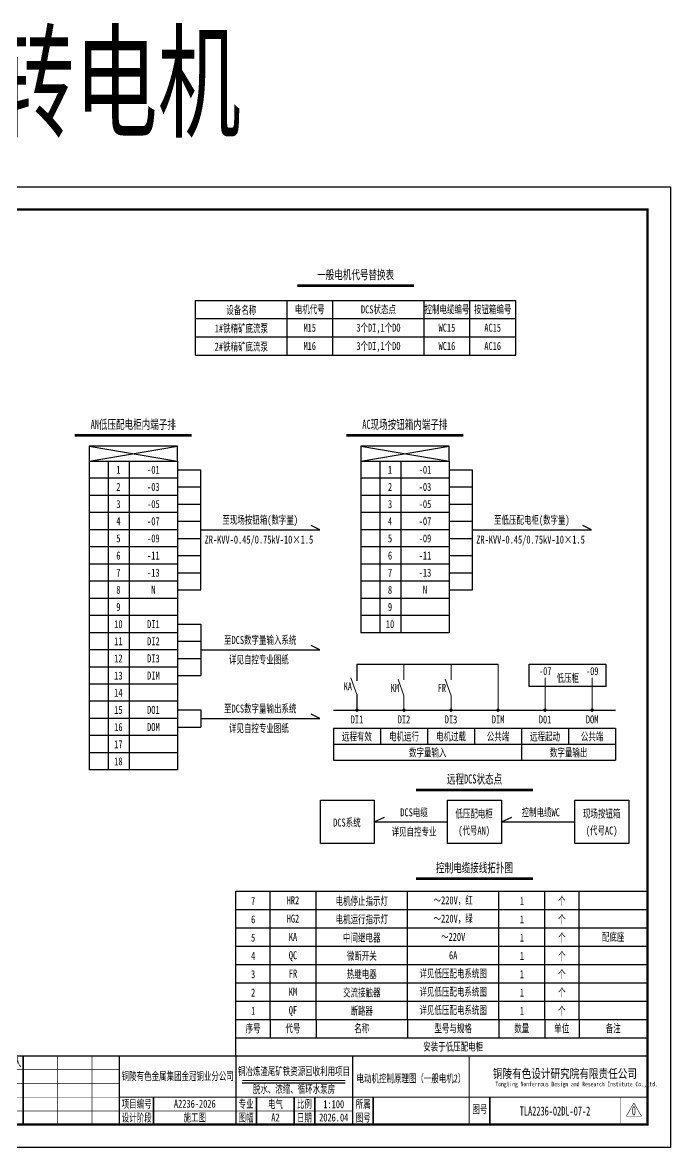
# Model space of a CAD drawing. Header units: millimetres. Extents: x 401220 to 2750366, y -101310 to 943175.
# Drawn here: x 1141597 to 1169932, y -44391 to 4789 of the extents above; entities that cross this region are included whole.
import ezdxf
from ezdxf.enums import TextEntityAlignment as Align

# ---------------------------------------------------------------- set-up
doc = ezdxf.new("R2010")
doc.units = ezdxf.units.MM
doc.linetypes.add('常规', pattern=[20, 10, 0, 10])
doc.layers.add('CAXA0层', color=7, linetype='Continuous', lineweight=25)
doc.layers.add('SW', color=8, linetype='Continuous', lineweight=20)
for name, color, linetype in [('TEXT', 4, 'Continuous'), ('动力平面导线层', 3, '常规'), ('动力平面设备层', 1, 'Continuous'), ('图框', 7, 'Continuous'), ('标注-照明', 7, 'Continuous'), ('照明平面导线层', 3, 'Continuous'), ('照明平面设备层', 1, 'Continuous')]:
    doc.layers.add(name, color=color, linetype=linetype)
doc.styles.add('HZ', font='simsun.ttf', dxfattribs={"width": 0.75})
doc.styles.add('标准', font='NSimSun.ttf', dxfattribs={"width": 0.667})

# ---------------------------------------------------------------- blocks, each defined once
blk = doc.blocks.new('3')
at = {"layer": 'TEXT', "color": 7, "lineweight": 25, "style": 'HZ', "width": 0.75}
for s, height, p in [('铜陵有色设计研究院有限责任公司', 400, (221501, 249018)), ('Tongling Nonferrous Design and Research Institute Co.,Ltd.', 200, (221613, 248659))]:
    blk.add_text(s, height=height, dxfattribs=at).set_placement(p)
blk = doc.blocks.new('铜陵有色图签02')
at = {"layer": '图框', "linetype": 'Continuous', "lineweight": 50}
for p, q in [((-38401, 3003), (-38401, 1)), ((-29100, 3001), (-29100, 0))]:
    blk.add_line(p, q, dxfattribs=at)
at = {"layer": '图框', "color": 7, "linetype": 'Continuous', "lineweight": 25}
for p, q in [((-36201, 3010), (-36201, 9)), ((-34701, 3010), (-34701, 9)), ((-33401, 3017), (-33401, 16)), ((-31901, 3017), (-31901, 16)), ((-30601, 3017), (-30601, 16)), ((-29100, 1201), (-37501, 1201))]:
    blk.add_line(p, q, dxfattribs=at)
at = {"layer": '图框', "color": 7, "linetype": 'Continuous', "lineweight": 35}
for p, q in [((-27300, 3001), (-27300, 1)), ((-21600, 1197), (-21600, -3)), ((-17100, 1200), (-17100, 0)), ((-15450, 0), (-15450, 1200)), ((-14550, 1200), (-14550, 0)), ((-12000, 1201), (-12000, 1)), ((-6900, 1202), (-6900, 2))]:
    blk.add_line(p, q, dxfattribs=at)
at = {"layer": '图框', "lineweight": 25}
blk.add_line((-17723, 1830), (-13223, 1830), dxfattribs=at)
at = {"layer": '图框', "lineweight": 70, "const_width": 70}
blk.add_lwpolyline([(-17980, 3001), (0, 3001), (-38401, 3001)], dxfattribs=at)
at = {"layer": '图框', "color": 7, "linetype": 'Continuous', "lineweight": 25, "const_width": 25}
for points in [[(-37501, 3000), (-37501, 0)], [(-25800, 3001), (-25800, 1)], [(-24300, 3001), (-24300, 1)], [(-23100, 2401), (-37501, 2401)], [(-23100, 1801), (-37501, 1801)], [(-23100, 1201), (-29100, 1201)], [(-12900, 600), (-18000, 600), (-37501, 600)], [(-602, 943), (-932, 371), (-272, 371), (-602, 943)]]:
    blk.add_lwpolyline(points, dxfattribs=at)
at = {"layer": '图框', "linetype": 'Continuous', "lineweight": 50, "const_width": 50}
for points in [[(-23100, 3001), (-23100, 1)], [(-18000, 3000), (-18000, 0)]]:
    blk.add_lwpolyline(points, dxfattribs=at)
at = {"layer": '图框', "lineweight": 50, "const_width": 50}
for points in [[(-12900, 3001), (-12900, 1)], [(-7800, 3001), (-7800, 1)], [(0, 3000), (0, 0)], [(-23100, 1200), (0, 1200)]]:
    blk.add_lwpolyline(points, dxfattribs=at)
at = {"layer": '图框', "lineweight": 25, "const_width": 35}
blk.add_lwpolyline([(-17723, 1930), (-13223, 1930)], dxfattribs=at)
at = {"layer": '图框', "color": 7, "linetype": 'Continuous', "lineweight": 35, "const_width": 25}
blk.add_lwpolyline([(-1200, 1201), (-1200, 0)], dxfattribs=at)
at = {"layer": '图框', "linetype": 'Continuous', "lineweight": 70, "const_width": 70}
blk.add_lwpolyline([(-38401, 1), (0, 0)], dxfattribs=at)
at = {"layer": '图框', "lineweight": 25}
blk.add_blockref('3', (-228268, -246986), dxfattribs=at)
at = {"layer": 'TEXT', "color": 7, "lineweight": 25, "style": '标准', "width": 0.667}
for s, height, p in [('总  图', 300, (-36862, 2555)), ('建  筑', 300, (-34062, 2562)), ('热  工', 300, (-31262, 2562)), ('项目负责人', 350, (-28197, 2541)), ('会', 300, (-37942, 2054)), ('冶  炼', 300, (-36862, 1955)), ('化  工', 300, (-34062, 1962)), ('给排水', 300, (-31262, 1962)), ('审  定', 350, (-28197, 1941)), ('签', 300, (-37942, 1404)), ('选  矿', 300, (-36862, 1355)), ('暖  通', 300, (-34062, 1362)), ('自  控', 300, (-31262, 1362)), ('审  核', 350, (-28197, 1341)), ('栏', 300, (-37942, 754)), ('采  矿', 300, (-36862, 754)), ('机  械', 300, (-34062, 761)), ('电  气', 300, (-31262, 761)), ('校  对', 350, (-28197, 741)), ('项目编号', 350, (-22343, 730)), ('专业', 350, (-17559, 730)), ('比例', 350, (-15009, 730)), ('所属', 350, (-12438, 730)), ('专  业', 300, (-36862, 170)), ('签  字', 300, (-35449, 170)), ('专  业', 300, (-34062, 177)), ('签  字', 300, (-32649, 177)), ('专  业', 300, (-31262, 177)), ('签  字', 300, (-29849, 177)), ('设  计', 350, (-28197, 139)), ('设计阶段', 350, (-22343, 130)), ('图幅', 350, (-17559, 130)), ('日期', 350, (-15009, 130)), ('图号', 350, (-12438, 130)), ('图号', 350, (-7339, 495))]:
    blk.add_text(s, height=height, dxfattribs=at).set_placement(p, align=Align.CENTER)

msp = doc.modelspace()

# ---------------------------------------------------------------- linework, layer by layer
at = {"color": 2, "linetype": 'ByBlock', "lineweight": 25}
for p, q in [((1144506.25274, -13737.23287), (1148373.27918, -14388.06236)), ((1144506.25274, -14388.06236), (1148373.27918, -13737.23287)), ((1144506.25274, -14388.06236), (1144506.25274, -27884.50783)), ((1144506.25274, -14388.06236), (1148373.27918, -14388.06236)), ((1145342.14738, -14388.06236), (1145342.14738, -27884.50783)), ((1146261.56928, -14388.06236), (1146261.56928, -27884.50783)), ((1148373.27918, -14388.06236), (1148373.27918, -27884.50783)), ((1148373.27918, -15137.86488), (1144506.25274, -15137.86488)), ((1148373.27918, -15887.66741), (1144506.25274, -15887.66741)), ((1148373.27918, -16637.46993), (1144506.25274, -16637.46993)), ((1148373.27918, -17387.27246), (1144506.25274, -17387.27246)), ((1148373.27918, -18137.07499), (1144506.25274, -18137.07499)), ((1148373.27918, -18886.87751), (1144506.25274, -18886.87751)), ((1148373.27918, -19636.68004), (1144506.25274, -19636.68004)), ((1148373.27918, -20386.48257), (1144506.25274, -20386.48257)), ((1148373.27918, -21136.28509), (1144506.25274, -21136.28509)), ((1148373.27918, -21886.08762), (1144506.25274, -21886.08762)), ((1148373.27918, -22635.89014), (1144506.25274, -22635.89014)), ((1148373.27918, -23385.69267), (1144506.25274, -23385.69267)), ((1148373.27918, -24135.4952), (1144506.25274, -24135.4952)), ((1148373.27918, -24885.29772), (1144506.25274, -24885.29772)), ((1148373.27918, -25635.10025), (1144506.25274, -25635.10025)), ((1148373.27918, -26384.90277), (1144506.25274, -26384.90277)), ((1148373.27918, -27134.7053), (1144506.25274, -27134.7053)), ((1148373.27918, -27884.50783), (1144506.25274, -27884.50783))]:
    msp.add_line(p, q, dxfattribs=at)
at = {"color": 3, "linetype": 'ByBlock', "lineweight": 25}
for p, q in [((1156384.16561, -13737.23287), (1160251.19204, -14388.06236)), ((1156384.16561, -14388.06236), (1160251.19204, -13737.23287)), ((1156384.16561, -14388.06236), (1156384.16561, -21886.08762)), ((1156384.16561, -14388.06236), (1160251.19204, -14388.06236)), ((1157220.06024, -14388.06236), (1157220.06024, -21886.08762)), ((1158139.48215, -14388.06236), (1158139.48215, -21886.08762)), ((1160251.19204, -14388.06236), (1160251.19204, -21886.08762)), ((1160251.19204, -15137.86488), (1156384.16561, -15137.86488)), ((1160251.19204, -15887.66741), (1156384.16561, -15887.66741)), ((1160251.19204, -16637.46993), (1156384.16561, -16637.46993)), ((1160251.19204, -17387.27246), (1156384.16561, -17387.27246)), ((1160251.19204, -18137.07499), (1156384.16561, -18137.07499)), ((1160251.19204, -18886.87751), (1156384.16561, -18886.87751)), ((1160251.19204, -19636.68004), (1156384.16561, -19636.68004)), ((1160251.19204, -20386.48257), (1156384.16561, -20386.48257)), ((1160251.19204, -21136.28509), (1156384.16561, -21136.28509)), ((1160251.19204, -21886.08762), (1156384.16561, -21886.08762))]:
    msp.add_line(p, q, dxfattribs=at)
at = {"color": 1, "linetype": 'ByBlock'}
for p, q in [((1148373.27918, -14762.96362), (1149392.26007, -14762.96362)), ((1149392.26007, -20011.5813), (1149392.26007, -14762.96362)), ((1160251.19204, -14762.96362), (1161270.17293, -14762.96362)), ((1161270.17293, -20011.5813), (1161270.17293, -14762.96362)), ((1148373.27918, -15512.76614), (1149392.26007, -15512.76614)), ((1160251.19204, -15512.76614), (1161270.17293, -15512.76614)), ((1148373.27918, -16262.56867), (1149392.26007, -16262.56867)), ((1160251.19204, -16262.56867), (1161270.17293, -16262.56867)), ((1148373.27918, -17012.3712), (1149392.26007, -17012.3712)), ((1160251.19204, -17012.3712), (1161270.17293, -17012.3712)), ((1149392.26007, -17387.27246), (1154593.49118, -17387.27246)), ((1161270.17293, -17387.27246), (1166471.40404, -17387.27246)), ((1148373.27918, -17762.17372), (1149392.26007, -17762.17372)), ((1160251.19204, -17762.17372), (1161270.17293, -17762.17372)), ((1148373.27918, -18511.97625), (1149392.26007, -18511.97625)), ((1160251.19204, -18511.97625), (1161270.17293, -18511.97625)), ((1148373.27918, -19261.77878), (1149392.26007, -19261.77878)), ((1160251.19204, -19261.77878), (1161270.17293, -19261.77878)), ((1148373.27918, -20011.5813), (1149392.26007, -20011.5813)), ((1160251.19204, -20011.5813), (1161270.17293, -20011.5813)), ((1148373.27918, -21511.18635), (1149392.26007, -21511.18635)), ((1148373.27918, -22260.98888), (1149392.26007, -22260.98888)), ((1148373.27918, -23010.79141), (1149392.26007, -23010.79141)), ((1149392.26007, -22635.89014), (1154593.49118, -22635.89014)), ((1148373.27918, -23760.59393), (1149392.26007, -23760.59393)), ((1148373.27918, -25260.19899), (1149392.26007, -25260.19899)), ((1148373.27918, -26010.00151), (1149392.26007, -26010.00151)), ((1149392.26007, -25635.10025), (1154593.49118, -25635.10025))]:
    msp.add_line(p, q, dxfattribs=at)
at = {"color": 2, "linetype": 'ByBlock', "lineweight": 25}
msp.add_lwpolyline([(1144506.25274, -14388.06236), (1148373.27918, -14388.06236), (1148373.27918, -13737.23287), (1144506.25274, -13737.23287)], close=True, dxfattribs=at)
at = {"color": 3, "linetype": 'ByBlock', "lineweight": 25}
msp.add_lwpolyline([(1156384.16561, -14388.06236), (1160251.19204, -14388.06236), (1160251.19204, -13737.23287), (1156384.16561, -13737.23287)], close=True, dxfattribs=at)
at = {"color": 7, "linetype": 'ByBlock', "lineweight": 20, "const_width": 75}
for points in [[(1156184.25832, -25272.21532, 1), (1156259.25832, -25272.21532, 1)], [(1158240.75726, -25272.21532, 1), (1158315.75726, -25272.21532, 1)], [(1160297.25619, -25272.21532, 1), (1160372.25619, -25272.21532, 1)], [(1162353.75513, -25272.21532, 1), (1162428.75513, -25272.21532, 1)], [(1164410.25407, -25272.21532, 1), (1164485.25407, -25272.21532, 1)], [(1166466.753, -25272.21532, 1), (1166541.753, -25272.21532, 1)]]:
    msp.add_lwpolyline(points, format="xyb", close=True, dxfattribs=at)
at = {"layer": 'CAXA0层', "color": 2, "linetype": 'ByBlock', "lineweight": 40}
for p, q in [((1153615.55158, -6689.49327), (1158713.69687, -6689.49327)), ((1143890.69332, -13233.76367), (1148988.83861, -13233.76367)), ((1158813.93302, -28736.83077), (1163912.07831, -28736.83077)), ((1158813.93302, -32615.72644), (1163912.07831, -32615.72644))]:
    msp.add_line(p, q, dxfattribs=at)
at = {"layer": 'CAXA0层', "color": 2, "linetype": 'ByBlock', "lineweight": 0}
for p, q in [((1153615.55158, -6754.9762), (1158713.69687, -6754.9762)), ((1143890.69332, -13299.2466), (1148988.83861, -13299.2466)), ((1158813.93302, -28802.3137), (1163912.07831, -28802.3137)), ((1158813.93302, -32681.20937), (1163912.07831, -32681.20937))]:
    msp.add_line(p, q, dxfattribs=at)
at = {"layer": 'CAXA0层', "color": 3, "linetype": 'ByBlock', "lineweight": 40}
msp.add_line((1155768.60618, -13233.76367), (1160866.75147, -13233.76367), dxfattribs=at)
at = {"layer": 'CAXA0层', "color": 3, "linetype": 'ByBlock', "lineweight": 0}
msp.add_line((1155768.60618, -13299.2466), (1160866.75147, -13299.2466), dxfattribs=at)
at = {"layer": 'SW', "color": 7, "linetype": 'ByBlock', "lineweight": 25}
for p, q in [((1149164.62423, -9757.49255), (1149164.62423, -7357.49255)), ((1153164.62423, -9757.49255), (1153164.62423, -7357.49255)), ((1159164.62423, -9757.49255), (1159164.62423, -7357.49255)), ((1161164.62423, -9757.49255), (1161164.62423, -7357.49255)), ((1163164.62423, -9757.49255), (1163164.62423, -7357.49255)), ((1155193.50885, -26057.20645), (1155193.50885, -27453.55761)), ((1155193.50885, -26057.20645), (1167532.50247, -26057.20645)), ((1157250.00779, -26057.20645), (1157250.00779, -26755.38203)), ((1159306.50673, -26057.20645), (1159306.50673, -26755.38203)), ((1161363.00566, -26057.20645), (1161363.00566, -26755.38203)), ((1163419.5046, -26057.20645), (1163419.5046, -27453.55761)), ((1165476.00354, -26057.20645), (1165476.00354, -26755.38203)), ((1167532.50247, -26057.20645), (1167532.50247, -27453.55761)), ((1155193.50885, -26755.38203), (1167532.50247, -26755.38203)), ((1155193.50885, -27453.55761), (1167532.50247, -27453.55761)), ((1150932.21765, -33190.57845), (1152432.21765, -33190.57845)), ((1150932.21765, -33990.57845), (1150932.21765, -33190.57845)), ((1152432.21765, -33190.57845), (1154432.21765, -33190.57845)), ((1152432.21765, -33990.57845), (1152432.21765, -33190.57845)), ((1154432.21765, -33190.57845), (1158432.21765, -33190.57845)), ((1154432.21765, -33990.57845), (1154432.21765, -33190.57845)), ((1158432.21765, -33190.57845), (1162432.21765, -33190.57845)), ((1158432.21765, -33990.57845), (1158432.21765, -33190.57845)), ((1162432.21765, -33190.57845), (1164432.21765, -33190.57845)), ((1162432.21765, -33990.57845), (1162432.21765, -33190.57845)), ((1164432.21765, -33190.57845), (1165932.21765, -33190.57845)), ((1164432.21765, -33990.57845), (1164432.21765, -33190.57845)), ((1165932.21765, -33190.57845), (1168932.21765, -33190.57845)), ((1165932.21765, -33990.57845), (1165932.21765, -33190.57845)), ((1150932.21765, -33990.57845), (1152432.21765, -33990.57845)), ((1150932.21765, -34790.57845), (1150932.21765, -33990.57845)), ((1152432.21765, -33990.57845), (1154432.21765, -33990.57845)), ((1152432.21765, -34790.57845), (1152432.21765, -33990.57845)), ((1154432.21765, -33990.57845), (1158432.21765, -33990.57845)), ((1154432.21765, -34790.57845), (1154432.21765, -33990.57845)), ((1158432.21765, -33990.57845), (1162432.21765, -33990.57845)), ((1158432.21765, -34790.57845), (1158432.21765, -33990.57845)), ((1162432.21765, -33990.57845), (1164432.21765, -33990.57845)), ((1162432.21765, -34790.57845), (1162432.21765, -33990.57845)), ((1164432.21765, -33990.57845), (1165932.21765, -33990.57845)), ((1164432.21765, -34790.57845), (1164432.21765, -33990.57845)), ((1165932.21765, -33990.57845), (1168932.21765, -33990.57845)), ((1165932.21765, -34790.57845), (1165932.21765, -33990.57845)), ((1150932.21765, -34790.57845), (1152432.21765, -34790.57845)), ((1150932.21765, -35590.57845), (1150932.21765, -34790.57845)), ((1152432.21765, -34790.57845), (1154432.21765, -34790.57845)), ((1152432.21765, -35590.57845), (1152432.21765, -34790.57845)), ((1154432.21765, -34790.57845), (1158432.21765, -34790.57845)), ((1154432.21765, -35590.57845), (1154432.21765, -34790.57845)), ((1158432.21765, -34790.57845), (1162432.21765, -34790.57845)), ((1158432.21765, -35590.57845), (1158432.21765, -34790.57845)), ((1162432.21765, -34790.57845), (1164432.21765, -34790.57845)), ((1162432.21765, -35590.57845), (1162432.21765, -34790.57845)), ((1164432.21765, -34790.57845), (1165932.21765, -34790.57845)), ((1164432.21765, -35590.57845), (1164432.21765, -34790.57845)), ((1165932.21765, -34790.57845), (1168932.21765, -34790.57845)), ((1165932.21765, -35590.57845), (1165932.21765, -34790.57845)), ((1150932.21765, -35590.57845), (1152432.21765, -35590.57845)), ((1150932.21765, -36390.57845), (1150932.21765, -35590.57845)), ((1152432.21765, -35590.57845), (1154432.21765, -35590.57845)), ((1152432.21765, -36390.57845), (1152432.21765, -35590.57845)), ((1154432.21765, -35590.57845), (1158432.21765, -35590.57845)), ((1154432.21765, -36390.57845), (1154432.21765, -35590.57845)), ((1158432.21765, -35590.57845), (1162432.21765, -35590.57845)), ((1158432.21765, -36390.57845), (1158432.21765, -35590.57845)), ((1162432.21765, -35590.57845), (1164432.21765, -35590.57845)), ((1162432.21765, -36390.57845), (1162432.21765, -35590.57845)), ((1164432.21765, -35590.57845), (1165932.21765, -35590.57845)), ((1164432.21765, -36390.57845), (1164432.21765, -35590.57845)), ((1165932.21765, -35590.57845), (1168932.21765, -35590.57845)), ((1165932.21765, -36390.57845), (1165932.21765, -35590.57845)), ((1150932.21765, -36390.57845), (1152432.21765, -36390.57845)), ((1150932.21765, -37190.57845), (1150932.21765, -36390.57845)), ((1152432.21765, -36390.57845), (1154432.21765, -36390.57845)), ((1152432.21765, -37190.57845), (1152432.21765, -36390.57845)), ((1154432.21765, -36390.57845), (1158432.21765, -36390.57845)), ((1154432.21765, -37190.57845), (1154432.21765, -36390.57845)), ((1158432.21765, -36390.57845), (1162432.21765, -36390.57845)), ((1158432.21765, -37190.57845), (1158432.21765, -36390.57845)), ((1162432.21765, -36390.57845), (1164432.21765, -36390.57845)), ((1162432.21765, -37190.57845), (1162432.21765, -36390.57845)), ((1164432.21765, -36390.57845), (1165932.21765, -36390.57845)), ((1164432.21765, -37190.57845), (1164432.21765, -36390.57845)), ((1165932.21765, -36390.57845), (1168932.21765, -36390.57845)), ((1165932.21765, -37190.57845), (1165932.21765, -36390.57845)), ((1150932.21765, -37190.57845), (1152432.21765, -37190.57845)), ((1150932.21765, -37990.57845), (1150932.21765, -37190.57845)), ((1152432.21765, -37190.57845), (1154432.21765, -37190.57845)), ((1152432.21765, -37990.57845), (1152432.21765, -37190.57845)), ((1154432.21765, -37190.57845), (1158432.21765, -37190.57845)), ((1154432.21765, -37990.57845), (1154432.21765, -37190.57845)), ((1158432.21765, -37190.57845), (1162432.21765, -37190.57845)), ((1158432.21765, -37990.57845), (1158432.21765, -37190.57845)), ((1162432.21765, -37190.57845), (1164432.21765, -37190.57845)), ((1162432.21765, -37990.57845), (1162432.21765, -37190.57845)), ((1164432.21765, -37190.57845), (1165932.21765, -37190.57845)), ((1164432.21765, -37990.57845), (1164432.21765, -37190.57845)), ((1165932.21765, -37190.57845), (1168932.21765, -37190.57845)), ((1165932.21765, -37990.57845), (1165932.21765, -37190.57845)), ((1150932.21765, -37990.57845), (1152432.21765, -37990.57845)), ((1150932.21765, -38790.57845), (1150932.21765, -37990.57845)), ((1152432.21765, -37990.57845), (1154432.21765, -37990.57845)), ((1152432.21765, -38790.57845), (1152432.21765, -37990.57845)), ((1154432.21765, -37990.57845), (1158432.21765, -37990.57845)), ((1154432.21765, -38790.57845), (1154432.21765, -37990.57845)), ((1158432.21765, -37990.57845), (1162432.21765, -37990.57845)), ((1158432.21765, -38790.57845), (1158432.21765, -37990.57845)), ((1162432.21765, -37990.57845), (1164432.21765, -37990.57845)), ((1162432.21765, -38790.57845), (1162432.21765, -37990.57845)), ((1164432.21765, -37990.57845), (1165932.21765, -37990.57845)), ((1164432.21765, -38790.57845), (1164432.21765, -37990.57845)), ((1165932.21765, -37990.57845), (1168932.21765, -37990.57845)), ((1165932.21765, -38790.57845), (1165932.21765, -37990.57845)), ((1150932.21765, -39590.57845), (1150932.21765, -38790.57845)), ((1150932.21765, -38790.57845), (1168932.21765, -38790.57845)), ((1152432.21765, -38790.57845), (1152432.21765, -39590.57845)), ((1154432.21765, -38790.57845), (1154432.21765, -39590.57845)), ((1158432.21765, -38790.57845), (1158432.21765, -39590.57845)), ((1162432.21765, -38790.57845), (1162432.21765, -39590.57845)), ((1164432.21765, -38790.57845), (1164432.21765, -39590.57845)), ((1165932.21765, -38790.57845), (1165932.21765, -39590.57845)), ((1150932.21765, -39590.57845), (1168932.21765, -39590.57845)), ((1150932.21765, -40390.57845), (1150932.21765, -39590.57845))]:
    msp.add_line(p, q, dxfattribs=at)
at = {"layer": '动力平面导线层', "color": 0, "linetype": 'ByBlock'}
for p, q in [((1149164.62423, -7357.49255), (1163164.62423, -7357.49255)), ((1155164.62423, -9757.49255), (1155164.62423, -7357.49255)), ((1149164.62423, -8157.49255), (1163164.62423, -8157.49255)), ((1149164.62423, -8957.49255), (1163164.62423, -8957.49255)), ((1149164.62423, -9757.49255), (1163164.62423, -9757.49255))]:
    msp.add_line(p, q, dxfattribs=at)
at = {"layer": '动力平面设备层', "color": 1, "linetype": 'ByBlock', "lineweight": -3, "ltscale": 100}
for p, q in [((1154593.49118, -17387.27246), (1154216.92689, -17194.0658)), ((1166471.40404, -17387.27246), (1166094.83976, -17194.0658)), ((1149392.26007, -21511.18635), (1149392.26007, -23760.59393)), ((1154593.49118, -22635.89014), (1154216.92689, -22442.68348)), ((1149392.26007, -25260.19899), (1149392.26007, -26010.00151)), ((1154593.49118, -25635.10025), (1154216.92689, -25441.89359))]:
    msp.add_line(p, q, dxfattribs=at)
at = {"layer": '动力平面设备层', "color": 3, "linetype": 'ByBlock', "lineweight": -3, "ltscale": 100}
for p, q in [((1163752.79449, -23264.50412), (1167111.44049, -23264.50412)), ((1163752.79449, -24236.96343), (1163752.79449, -23264.50412)), ((1167111.44049, -23264.50412), (1167111.44049, -24236.96343)), ((1167111.44049, -24236.96343), (1163752.79449, -24236.96343))]:
    msp.add_line(p, q, dxfattribs=at)
at = {"layer": '图框', "linetype": 'Continuous', "lineweight": 100, "const_width": 100}
msp.add_lwpolyline([(1113032.21765, -43390.99248), (1168932.21765, -43390.99248), (1168932.21765, -3390.99248), (1113032.21765, -3390.99248)], close=True, dxfattribs=at)
at = {"layer": '标注-照明', "linetype": 'ByBlock', "lineweight": 25, "ltscale": 100}
for p, q in [((1156221.75832, -23264.50412), (1156221.75832, -23983.42167)), ((1156221.75832, -23264.50412), (1162391.25513, -23264.50412)), ((1156221.75832, -24586.90917), (1156221.75832, -25272.21532)), ((1155193.50885, -25272.21532), (1167532.50247, -25272.21532)), ((1156978.48491, -30157.75123), (1157431.15236, -29954.6202)), ((1162541.2043, -30157.75123), (1162993.87174, -29954.6202)), ((1156978.48491, -30157.75123), (1160184.80703, -30157.75123)), ((1162541.2043, -30157.75123), (1165747.52641, -30157.75123))]:
    msp.add_line(p, q, dxfattribs=at)
for points in [[(1156978.48491, -31103.64444), (1154622.08764, -31103.64444), (1154622.08764, -29211.85803), (1156978.48491, -29211.85803)], [(1162541.2043, -31103.64444), (1160184.80703, -31103.64444), (1160184.80703, -29211.85803), (1162541.2043, -29211.85803)], [(1168103.92369, -31103.64444), (1165747.52641, -31103.64444), (1165747.52641, -29211.85803), (1168103.92369, -29211.85803)]]:
    msp.add_lwpolyline(points, close=True, dxfattribs=at)
at = {"layer": '照明平面导线层', "color": 0, "linetype": 'ByBlock', "lineweight": 20}
for p, q in [((1158278.25726, -23948.98123), (1158278.25726, -23264.50412)), ((1160334.75619, -23948.98123), (1160334.75619, -23264.50412)), ((1162391.25513, -25272.21532), (1162391.25513, -23264.50412)), ((1156221.75832, -24586.90917), (1155960.32625, -23855.79503)), ((1158278.25726, -24650.72248), (1158016.82519, -23919.60835)), ((1160334.75619, -24650.72248), (1160073.32412, -23919.60835)), ((1164447.75407, -25272.21532), (1164447.75407, -23865.92075)), ((1166504.253, -25272.21532), (1166504.253, -23865.92075)), ((1158278.25726, -25272.21532), (1158278.25726, -24650.72248)), ((1160334.75619, -25272.21532), (1160334.75619, -24650.72248))]:
    msp.add_line(p, q, dxfattribs=at)
at = {"layer": '照明平面设备层', "color": 0, "lineweight": -3, "ltscale": 100}
msp.add_lwpolyline([(1110532.21765, -2390.99248), (1169932.21765, -2390.99248), (1169932.21765, -44390.99248), (1110532.21765, -44390.99248)], close=True, dxfattribs=at)

# ---------------------------------------------------------------- block references
at = {"layer": '图框', "lineweight": 25}
msp.add_blockref('铜陵有色图签02', (1168932.21765, -43390.99248), dxfattribs=at)

# ---------------------------------------------------------------- texts
at = {"layer": 'SW', "color": 4, "linetype": 'ByBlock', "lineweight": 25, "style": '标准', "width": 0.667}
for s, height, p in [('一般正转电机', 4000, (1140232.21765, 189.71593)), ('DCS系统', 350, (1155781.99658, -30359.85794)), ('DCS电缆', 350, (1158716.84658, -29913.3867)), ('低压配电柜', 350, (1161344.71597, -29971.63332)), ('控制电缆WC', 350, (1164257.97107, -29913.3867)), ('现场按钮箱', 350, (1166921.54652, -29971.63332)), ('详见自控专业', 350, (1158716.84658, -30762.06088)), ('(代号AN)', 350, (1161344.71597, -30710.49284)), ('(代号AC)', 350, (1166921.54652, -30710.49284))]:
    msp.add_text(s, height=height, dxfattribs=at).set_placement(p, align=Align.CENTER)
at = {"layer": 'SW', "color": 2, "linetype": 'ByBlock', "lineweight": 25, "style": '标准', "width": 0.667}
for s, p in [('一般电机代号替换表', (1156164.3965, -6434.47924)), ('AN低压配电柜内端子排', (1146439.53823, -12978.74964)), ('远程DCS状态点', (1161362.77793, -28481.81674)), ('控制电缆接线拓扑图', (1161362.77793, -32360.71241))]:
    msp.add_text(s, height=400, dxfattribs=at).set_placement(p, align=Align.CENTER)
at = {"layer": 'SW', "color": 7, "linetype": 'ByBlock', "lineweight": 25, "style": '标准', "width": 0.667}
for s, p in [('设备名称', (1151164.62423, -7957.49255)), ('电机代号', (1154155.76688, -7926.57912)), ('DCS状态点', (1157160.76688, -7926.57912)), ('控制电缆编号', (1160155.76688, -7926.57912)), ('按钮箱编号', (1162155.76688, -7926.57912)), ('1#铁精矿底流泵', (1151164.62423, -8757.49255)), ('3个DI,1个DO', (1157160.76688, -8726.57912)), ('M15', (1154155.76688, -8726.57912)), ('WC15', (1160155.76688, -8726.57912)), ('AC15', (1162155.76688, -8726.57912)), ('2#铁精矿底流泵', (1151164.62423, -9557.49255)), ('M16', (1154155.76688, -9526.57912)), ('3个DI,1个DO', (1157160.76688, -9526.57912)), ('WC16', (1160155.76688, -9526.57912)), ('AC16', (1162155.76688, -9526.57912)), ('1', (1145790.3777, -14937.86488)), ('-01', (1147319.67077, -14937.86488)), ('1', (1157668.29056, -14937.86488)), ('-01', (1159197.58363, -14937.86488)), ('2', (1145790.3777, -15687.66741)), ('-03', (1147319.67077, -15687.66741)), ('2', (1157668.29056, -15687.66741)), ('-03', (1159197.58363, -15687.66741)), ('3', (1145790.3777, -16437.46993)), ('-05', (1147319.67077, -16437.46993)), ('3', (1157668.29056, -16437.46993)), ('-05', (1159197.58363, -16437.46993)), ('4', (1145790.3777, -17187.27246)), ('-07', (1147319.67077, -17187.27246)), ('至现场按钮箱(数字量)', (1151991.44451, -17130.06399)), ('4', (1157668.29056, -17187.27246)), ('-07', (1159197.58363, -17187.27246)), ('至低压配电柜(数字量)', (1163869.35737, -17130.06399)), ('5', (1145790.3777, -17937.07499)), ('-09', (1147319.67077, -17937.07499)), ('ZR-KVV-0.45/0.75kV-10×1.5', (1151934.46944, -17990.00143)), ('5', (1157668.29056, -17937.07499)), ('-09', (1159197.58363, -17937.07499)), ('ZR-KVV-0.45/0.75kV-10×1.5', (1163812.3823, -17990.00143)), ('6', (1145790.3777, -18686.87751)), ('-11', (1147319.67077, -18686.87751)), ('6', (1157668.29056, -18686.87751)), ('-11', (1159197.58363, -18686.87751)), ('7', (1145790.3777, -19436.68004)), ('-13', (1147319.67077, -19436.68004)), ('7', (1157668.29056, -19436.68004)), ('-13', (1159197.58363, -19436.68004)), ('8', (1145790.3777, -20186.48257)), ('N', (1147319.67077, -20186.48257)), ('8', (1157668.29056, -20186.48257)), ('N', (1159197.58363, -20186.48257)), ('9', (1145790.3777, -20936.28509)), ('9', (1157668.29056, -20936.28509)), ('10', (1145790.3777, -21686.08762)), ('DI1', (1147319.67077, -21686.08762)), ('10', (1157668.29056, -21686.08762)), ('11', (1145790.3777, -22435.89014)), ('DI2', (1147319.67077, -22435.89014)), ('至DCS数字量输入系统', (1151991.44451, -22378.68168)), ('12', (1145790.3777, -23185.69267)), ('DI3', (1147319.67077, -23185.69267)), ('详见自控专业图纸', (1151934.46944, -23238.61911)), ('13', (1145790.3777, -23935.4952)), ('DIM', (1147319.67077, -23935.4952)), ('-07', (1164453.42, -23738.87882)), ('-09', (1166509.91894, -23738.87882)), ('低压柜', (1165442.11978, -24044.82704)), ('14', (1145790.3777, -24685.29772)), ('DO1', (1147319.67077, -25435.10025)), ('至DCS数字量输出系统', (1151991.44451, -25377.89178)), ('15', (1145790.3777, -25435.10025)), ('DI1', (1156222.30008, -25852.66875)), ('DI2', (1158278.79901, -25852.66875)), ('DI3', (1160335.29795, -25852.66875)), ('DIM', (1162391.79689, -25852.66875)), ('D01', (1164448.29582, -25852.66875)), ('DOM', (1166504.79476, -25852.66875)), ('16', (1145790.3777, -26184.90277)), ('DOM', (1147319.67077, -26184.90277)), ('详见自控专业图纸', (1151934.46944, -26237.82922)), ('远程有效', (1156222.30008, -26601.14082)), ('电机运行', (1158278.79901, -26601.14082)), ('电机过载', (1160335.29795, -26601.14082)), ('公共端', (1162391.79689, -26601.14082)), ('远程起动', (1164448.29582, -26601.14082)), ('公共端', (1166504.79476, -26601.14082)), ('17', (1145790.3777, -26934.7053)), ('数字量输入', (1159315.11497, -27299.3164)), ('数字量输出', (1165476.00354, -27299.3164)), ('18', (1145790.3777, -27684.50783)), ('HR2', (1153423.36031, -33759.66502)), ('电机停止指示灯', (1156432.21765, -33790.57845)), ('～220V，红', (1160428.36031, -33759.66502)), ('个', (1165182.21765, -33790.57845)), ('7', (1151682.21765, -33790.57845)), ('1', (1163432.21765, -33790.57845)), ('6', (1151682.21765, -34590.57845)), ('HG2', (1153423.36031, -34559.66502)), ('电机运行指示灯', (1156432.21765, -34590.57845)), ('～220V，绿', (1160428.36031, -34559.66502)), ('1', (1163432.21765, -34590.57845)), ('个', (1165182.21765, -34590.57845)), ('5', (1151682.21765, -35390.57845)), ('KA', (1153423.36031, -35359.66502)), ('中间继电器', (1156432.21765, -35390.57845)), ('～220V', (1160428.36031, -35359.66502)), ('1', (1163432.21765, -35390.57845)), ('个', (1165182.21765, -35390.57845)), ('配底座', (1167428.36031, -35359.66502)), ('4', (1151682.21765, -36190.57845)), ('QC', (1153423.36031, -36159.66502)), ('微断开关', (1156432.21765, -36190.57845)), ('6A', (1160428.36031, -36159.66502)), ('1', (1163432.21765, -36190.57845)), ('个', (1165182.21765, -36190.57845)), ('3', (1151682.21765, -36990.57845)), ('FR', (1153423.36031, -36959.66502)), ('热继电器', (1156432.21765, -36990.57845)), ('详见低压配电系统图', (1160428.36031, -36959.66502)), ('1', (1163432.21765, -36990.57845)), ('个', (1165182.21765, -36990.57845)), ('详见低压配电系统图', (1160428.36031, -37759.66502)), ('2', (1151682.21765, -37790.57845)), ('KM', (1153423.36031, -37759.66502)), ('交流接触器', (1156432.21765, -37790.57845)), ('1', (1163432.21765, -37790.57845)), ('个', (1165182.21765, -37790.57845)), ('1', (1151682.21765, -38590.57845)), ('QF', (1153423.36031, -38559.66502)), ('断路器', (1156432.21765, -38590.57845)), ('详见低压配电系统图', (1160428.36031, -38559.66502)), ('1', (1163432.21765, -38590.57845)), ('个', (1165182.21765, -38590.57845)), ('序号', (1151680.36031, -39359.66502)), ('代号', (1153423.36031, -39359.66502)), ('名称', (1156428.36031, -39359.66502)), ('型号与规格', (1160428.36031, -39359.66502)), ('数量', (1163428.36031, -39359.66502)), ('单位', (1165178.36031, -39359.66502)), ('备注', (1167428.36031, -39359.66502)), ('安装于低压配电柜', (1160428.36031, -40159.66502))]:
    msp.add_text(s, height=350, dxfattribs=at).set_placement(p, align=Align.CENTER)
at = {"layer": 'SW', "color": 3, "linetype": 'ByBlock', "lineweight": 25, "style": '标准', "width": 0.667}
msp.add_text('AC现场按钮箱内端子排', height=400, dxfattribs=at).set_placement((1158317.45109, -12978.74964), align=Align.CENTER)
at = {"layer": 'SW', "color": 7, "linetype": 'ByBlock', "lineweight": 25, "style": '标准', "width": 0.667}
for s, p in [('KA', (1156004.83405, -24234.51616)), ('KM', (1158061.33299, -24298.32948)), ('FR', (1160117.83193, -24298.32948))]:
    msp.add_text(s, height=350, dxfattribs=at).set_placement(p, align=Align.MIDDLE_RIGHT)
at = {"layer": 'SW', "color": 4, "linetype": 'Continuous', "lineweight": 25, "style": '标准', "width": 0.667}
for s, height, p in [('铜陵有色金属集团金冠铜业分公司', 350, (1148386.07081, -41444.71708)), ('铜冶炼渣尾矿铁资源回收利用项目', 350, (1153469.74127, -41233.17069)), ('电动机控制原理图（一般电机2）', 350, (1158583.12906, -41545.49356)), ('脱水、浓缩、循环水泵房', 350, (1153469.74127, -42014.43292)), ('电气', 350, (1152656.39416, -42672.72648)), ('A2236-2026', 350, (1149131.64137, -42652.00013)), ('1:100', 350, (1155206.39416, -42672.72648)), ('TLA2236-02DL-07-2', 400, (1164881.53206, -42995.93594)), ('0', 400, (1168329.99013, -42984.44613)), ('施工图', 350, (1149131.64137, -43252.42853)), ('A2', 350, (1152656.39416, -43252.42853)), ('2026.04', 350, (1155206.39416, -43252.42853))]:
    msp.add_text(s, height=height, dxfattribs=at).set_placement(p, align=Align.CENTER)

doc.saveas('drawing.dxf')
